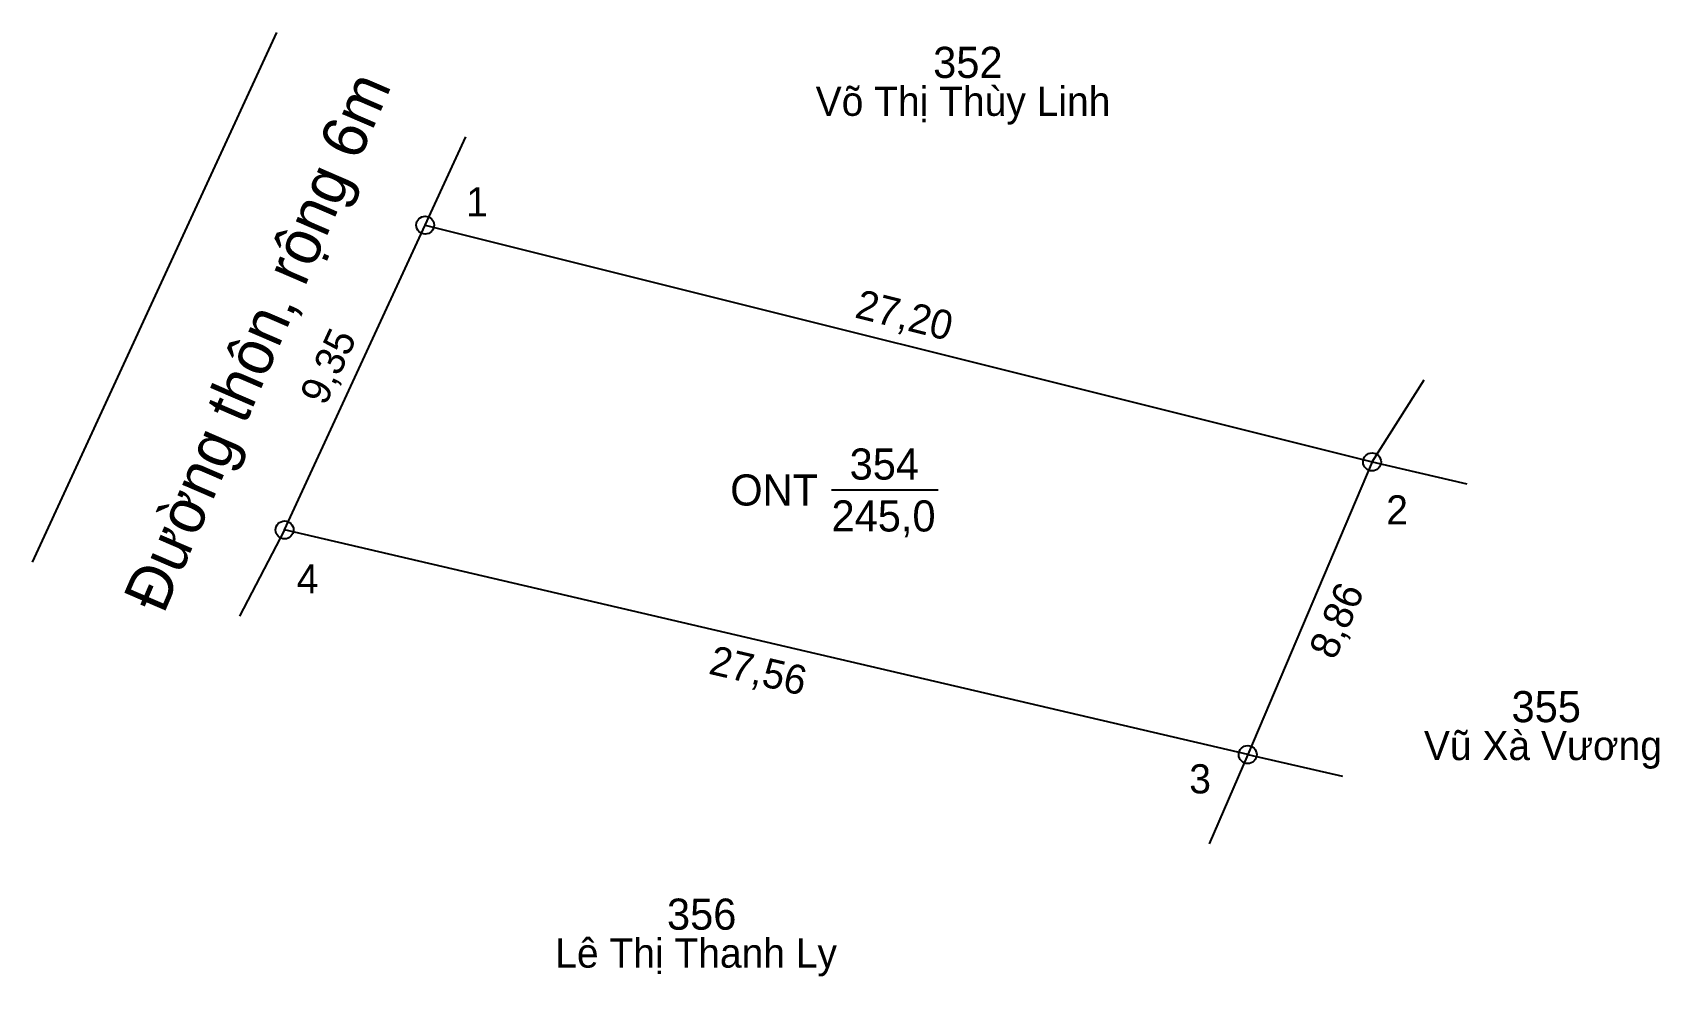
# Model space of a CAD drawing. Extents: x 540591 to 540636.4, y 1835253.5 to 1835279.8.
import ezdxf

# ---------------------------------------------------------------- set-up
doc = ezdxf.new("R2010")
doc.units = 0
for name, color, linetype in [('CanhThua', 7, 'Continuous'), ('ChieuDaiCanhThua', 7, 'Continuous'), ('Level 1', 7, 'Continuous'), ('Level 23', 7, 'Continuous'), ('MocDinhThua', 7, 'Continuous'), ('NhanDiaChinhThua', 7, 'Continuous'), ('NhanTuCan', 7, 'Continuous'), ('RauThua', 7, 'Continuous'), ('SoHieuDinhThua', 7, 'Continuous'), ('TenChuLanCan', 7, 'Continuous')]:
    doc.layers.add(name, color=color, linetype=linetype)

msp = doc.modelspace()

# ---------------------------------------------------------------- linework, layer by layer
at = {"layer": 'CanhThua'}
for p, q in [((540598.068, 1835265.967), (540601.987, 1835274.457)), ((540601.987, 1835274.457), (540628.375, 1835267.862)), ((540628.375, 1835267.862), (540624.91, 1835259.71)), ((540624.91, 1835259.71), (540598.068, 1835265.967))]:
    msp.add_line(p, q, dxfattribs=at)
at = {"layer": 'Level 23'}
for p, q in [((540595.746, 1835275.252), (540597.855, 1835279.821)), ((540591.044, 1835265.068), (540595.746, 1835275.252))]:
    msp.add_line(p, q, dxfattribs=at)
at = {"layer": 'MocDinhThua'}
for centre in [(540601.987, 1835274.457), (540628.375, 1835267.862), (540598.068, 1835265.967), (540624.91, 1835259.71)]:
    msp.add_circle(centre, 0.25, dxfattribs=at)
at = {"layer": 'NhanDiaChinhThua'}
msp.add_line((540613.31, 1835267.08), (540616.282, 1835267.08), dxfattribs=at)
at = {"layer": 'RauThua'}
for p, q in [((540601.987, 1835274.457), (540603.122, 1835276.916)), ((540628.375, 1835267.862), (540629.831, 1835270.146)), ((540628.375, 1835267.862), (540631.014, 1835267.254)), ((540598.068, 1835265.967), (540596.813, 1835263.567)), ((540624.91, 1835259.71), (540623.838, 1835257.223)), ((540624.91, 1835259.71), (540627.551, 1835259.108))]:
    msp.add_line(p, q, dxfattribs=at)

# ---------------------------------------------------------------- texts
at = {"layer": 'ChieuDaiCanhThua'}
for s, rotation, p in [('27,20', 345.9678, (540613.929, 1835271.891)), ('9,35', 65.2219, (540599.205, 1835269.4)), ('8,86', 66.9721, (540627.342, 1835262.317)), ('27,56', 346.8784, (540609.855, 1835261.968))]:
    msp.add_text(s, height=0.8125, rotation=rotation, dxfattribs=at).set_placement(p)
at = {"layer": 'Level 1'}
msp.add_text('Đường thôn, rộng 6m', height=1.25, rotation=66.6631, dxfattribs=at).set_placement((540594.696, 1835263.597))
at = {"layer": 'NhanDiaChinhThua'}
for s, p in [('354', (540613.816, 1835267.369)), ('ONT', (540610.489, 1835266.647)), ('245,0', (540613.311, 1835265.924))]:
    msp.add_text(s, height=0.8667, dxfattribs=at).set_placement(p)
at = {"layer": 'NhanTuCan'}
for s, p in [('352', (540616.144, 1835278.557)), ('355', (540632.263, 1835260.612)), ('356', (540608.726, 1835254.832))]:
    msp.add_text(s, height=0.8667, dxfattribs=at).set_placement(p)
at = {"layer": 'SoHieuDinhThua'}
for s, p in [('1', (540603.129, 1835274.699)), ('2', (540628.771, 1835266.119)), ('4', (540598.405, 1835264.197)), ('3', (540623.281, 1835258.628))]:
    msp.add_text(s, height=0.813, dxfattribs=at).set_placement(p)
at = {"layer": 'TenChuLanCan'}
for s, p in [('Võ Thị Thùy Linh', (540612.87, 1835277.501)), ('Vũ Xà Vương', (540629.821, 1835259.556)), ('Lê Thị Thanh Ly', (540605.612, 1835253.775))]:
    msp.add_text(s, height=0.81252, dxfattribs=at).set_placement(p)

doc.saveas('drawing.dxf')
